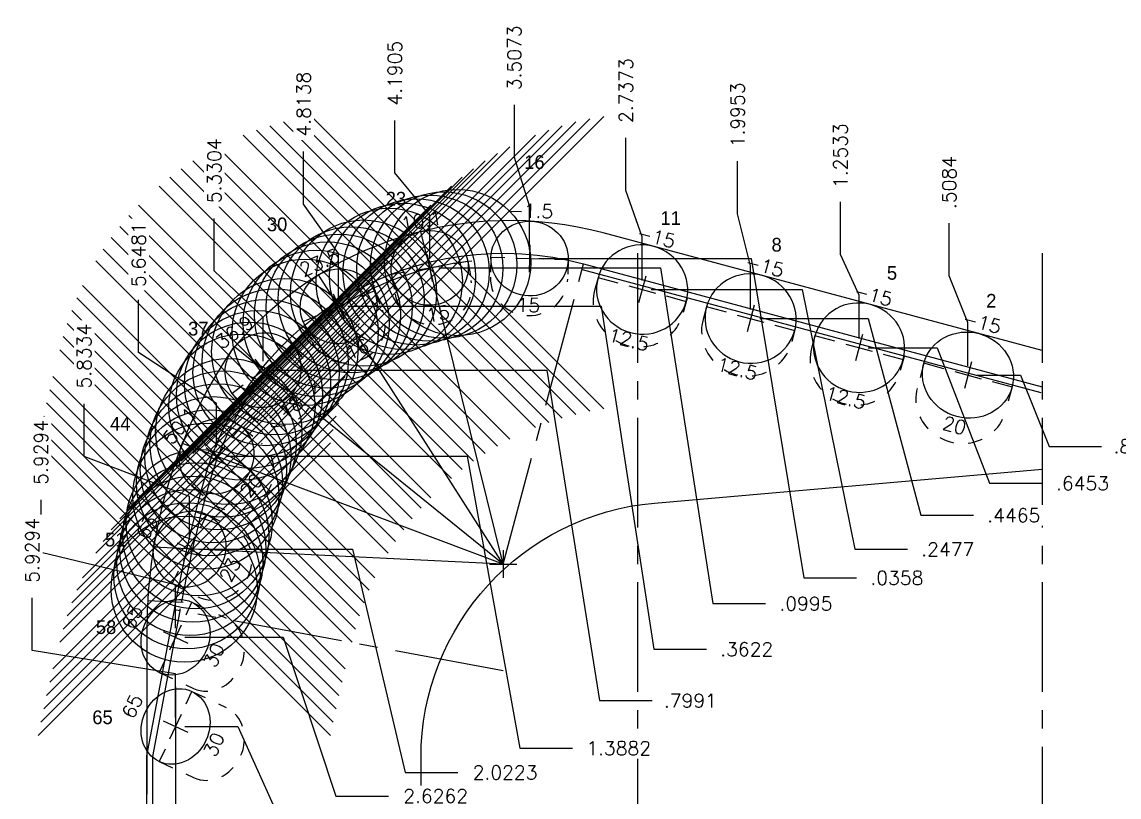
# Model space of a CAD drawing. Extents: x 34 to 150, y -20 to 22.
# Drawn here: x 125.66 to 133.16, y 15.87 to 21.17 of the extents above; entities that cross this region are included whole.
import ezdxf
from ezdxf.enums import TextEntityAlignment as Align

# ---------------------------------------------------------------- set-up
doc = ezdxf.new("R2010")
doc.units = 0
doc.header["$MEASUREMENT"] = 0
doc.header["$PDMODE"] = 35
doc.linetypes.add('CENTER2', pattern=[1.125, 0.75, -0.125, 0.125, -0.125])
doc.linetypes.add('HIDDEN2', pattern=[0.1875, 0.125, -0.0625])
doc.layers.get('0').update_dxf_attribs({"linetype": 'CONTINUOUS'})
doc.layers.get('Defpoints').update_dxf_attribs({"color": 10, "linetype": 'CONTINUOUS'})
for name, color, linetype in [('Blade5', 112, 'CONTINUOUS'), ('CDG-37977R1', 7, 'CONTINUOUS'), ('CLine', 5, 'CENTER2'), ('Dims', 4, 'CONTINUOUS'), ('TEXT', 3, 'CONTINUOUS')]:
    doc.layers.add(name, color=color, linetype=linetype)
doc.styles.add('RomanS', font='romans')
doc.dimstyles.get("Standard").update_dxf_attribs({"dimtxt": 0.094, "dimasz": 0.18, "dimexe": 0.0625, "dimexo": 0.0625, "dimgap": 0.09, "dimtad": 0, "dimtih": 1, "dimtoh": 1, "dimdec": 4, "dimzin": 4, "dimdsep": 46, "dimtxsty": 'RomanS', "dimcen": 0.09, "dimazin": 1, "dimtfac": 1, "dimtdec": 4, "dimtofl": 0, "dimtmove": 0, "dimatfit": 1, "dimfxl": 1, "dimtfill": 1, "dimtolj": 1, "dimtzin": 0, "dimarcsym": 0})

# ---------------------------------------------------------------- blocks, each defined once
blk = doc.blocks.new('CMark')
at = {"layer": 'CLine'}
for p, q in [((0, 0.094), (0, -0.094)), ((-0.094, 0), (0.094, 0))]:
    blk.add_line(p, q, dxfattribs=at)
blk = doc.blocks.new('1613@12.5')
for p, q in [((-0.1705, 0), (-0.3125, 0)), ((0.1707, 0), (0.3125, 0))]:
    blk.add_line(p, q)
at = {"color": 8, "linetype": 'HIDDEN2', "ltscale": 0.5}
blk.add_line((-0.3125, 0), (-0.3125, -0.0904), dxfattribs=at)
at = {"color": 8, "linetype": 'HIDDEN2', "ltscale": 0.5, "flags": 128}
blk.add_lwpolyline([(0.3125, 0.0221), (0.3125, -0.0904)], dxfattribs=at)
blk.add_ellipse((0, 0), major_axis=(-0.3125, 0), ratio=0.97632, start_param=3.141593, end_param=9.424778)
at = {"color": 8, "linetype": 'HIDDEN2', "ltscale": 0.5}
blk.add_ellipse((0, -0.0904), major_axis=(-0.3125, 0), ratio=0.97632, start_param=0, end_param=3.141593, dxfattribs=at)
blk.add_blockref('CMark', (0, 0))
at = {"style": 'RomanS'}
blk.add_text('12.5', height=0.094, dxfattribs=at).set_placement((0, -0.355), align=Align.MIDDLE_CENTER)
blk.add_attdef('ANG', text='', height=0.094, dxfattribs=at).set_placement((0, 0.2975), align=Align.BOTTOM_CENTER)
blk = doc.blocks.new('1313@15')
for p, q in [((-0.1705, 0), (-0.2645, 0)), ((0.1707, 0), (0.2645, 0))]:
    blk.add_line(p, q)
at = {"color": 8, "linetype": 'HIDDEN2', "ltscale": 0.5}
blk.add_line((-0.2645, 0), (-0.2645, -0.1346), dxfattribs=at)
at = {"color": 8, "linetype": 'HIDDEN2', "ltscale": 0.5, "flags": 128}
blk.add_lwpolyline([(0.2645, 0), (0.2645, -0.1346)], dxfattribs=at)
blk.add_ellipse((0, 0), major_axis=(0.2645, 0), ratio=0.965926)
at = {"color": 8, "linetype": 'HIDDEN2', "ltscale": 0.5}
blk.add_ellipse((0, -0.1346), major_axis=(0.2645, 0), ratio=0.965926, start_param=3.141593, end_param=6.283185, dxfattribs=at)
blk.add_blockref('CMark', (0, 0))
at = {"style": 'RomanS'}
blk.add_text('15', height=0.094, dxfattribs=at).set_placement((0, -0.318), align=Align.MIDDLE_CENTER)
blk.add_attdef('ANG', text='', height=0.094, dxfattribs=at).set_placement((0, 0.2511), align=Align.BOTTOM_CENTER)
blk = doc.blocks.new('1313@16')
for p, q in [((-0.1705, 0), (-0.2645, 0)), ((0.1707, 0), (0.2645, 0))]:
    blk.add_line(p, q)
at = {"color": 8, "linetype": 'HIDDEN2', "ltscale": 0.5}
blk.add_line((-0.2645, 0), (-0.2645, -0.1433), dxfattribs=at)
at = {"color": 8, "linetype": 'HIDDEN2', "ltscale": 0.5, "flags": 128}
blk.add_lwpolyline([(0.2645, 0), (0.2645, -0.1433)], dxfattribs=at)
blk.add_ellipse((0, 0), major_axis=(0.2645, 0), ratio=0.961262)
at = {"color": 8, "linetype": 'HIDDEN2', "ltscale": 0.5}
blk.add_ellipse((0, -0.1433), major_axis=(0.2645, 0), ratio=0.961262, start_param=3.141593, end_param=6.283185, dxfattribs=at)
blk.add_blockref('CMark', (0, 0))
at = {"style": 'RomanS'}
blk.add_text('16', height=0.094, dxfattribs=at).set_placement((0, -0.318), align=Align.MIDDLE_CENTER)
blk.add_attdef('ANG', text='', height=0.094, dxfattribs=at).set_placement((0, 0.2511), align=Align.BOTTOM_CENTER)
blk = doc.blocks.new('1313@18')
for p, q in [((-0.1705, 0), (-0.2645, 0)), ((0.1707, 0), (0.2645, 0))]:
    blk.add_line(p, q)
at = {"color": 8, "linetype": 'HIDDEN2', "ltscale": 0.5}
blk.add_line((-0.2645, 0), (-0.2645, -0.1607), dxfattribs=at)
at = {"color": 8, "linetype": 'HIDDEN2', "ltscale": 0.5, "flags": 128}
blk.add_lwpolyline([(0.2645, 0), (0.2645, -0.1607)], dxfattribs=at)
blk.add_ellipse((0, 0), major_axis=(0.2645, 0), ratio=0.951057)
at = {"color": 8, "linetype": 'HIDDEN2', "ltscale": 0.5}
blk.add_ellipse((0, -0.1607), major_axis=(0.2645, 0), ratio=0.951057, start_param=3.141593, end_param=6.283185, dxfattribs=at)
blk.add_blockref('CMark', (0, 0))
at = {"style": 'RomanS'}
blk.add_text('18', height=0.094, dxfattribs=at).set_placement((0, -0.318), align=Align.MIDDLE_CENTER)
blk.add_attdef('ANG', text='', height=0.094, dxfattribs=at).set_placement((0, 0.2511), align=Align.BOTTOM_CENTER)
blk = doc.blocks.new('1313@20')
for p, q in [((-0.1705, 0), (-0.2645, 0)), ((0.1707, 0), (0.2645, 0))]:
    blk.add_line(p, q)
at = {"color": 8, "linetype": 'HIDDEN2', "ltscale": 0.5}
blk.add_line((-0.2645, 0), (-0.2645, -0.1779), dxfattribs=at)
at = {"color": 8, "linetype": 'HIDDEN2', "ltscale": 0.5, "flags": 128}
blk.add_lwpolyline([(0.2645, 0), (0.2645, -0.1779)], dxfattribs=at)
blk.add_ellipse((0, 0), major_axis=(0.2645, 0), ratio=0.939693)
at = {"color": 8, "linetype": 'HIDDEN2', "ltscale": 0.5}
blk.add_ellipse((0, -0.1779), major_axis=(0.2645, 0), ratio=0.939693, start_param=3.141593, end_param=6.283185, dxfattribs=at)
blk.add_blockref('CMark', (0, 0))
at = {"style": 'RomanS'}
blk.add_text('20', height=0.094, dxfattribs=at).set_placement((0, -0.311), align=Align.MIDDLE_CENTER)
blk.add_attdef('ANG', text='', height=0.094, dxfattribs=at).set_placement((0, 0.2511), align=Align.BOTTOM_CENTER)
blk = doc.blocks.new('1313@23')
for p, q in [((-0.1705, 0), (-0.2645, 0)), ((0.1707, 0), (0.2645, 0))]:
    blk.add_line(p, q)
at = {"color": 8, "linetype": 'HIDDEN2', "ltscale": 0.5}
blk.add_line((-0.2645, 0), (-0.2645, -0.199), dxfattribs=at)
at = {"color": 8, "linetype": 'HIDDEN2', "ltscale": 0.5, "flags": 128}
blk.add_lwpolyline([(0.2645, 0), (0.2645, -0.199)], dxfattribs=at)
blk.add_ellipse((0, 0), major_axis=(0.2645, 0), ratio=0.920505)
at = {"color": 8, "linetype": 'HIDDEN2', "ltscale": 0.5}
blk.add_ellipse((0, -0.199), major_axis=(0.2645, 0), ratio=0.92388, start_param=3.141593, end_param=6.283185, dxfattribs=at)
blk.add_blockref('CMark', (0, 0))
at = {"style": 'RomanS'}
blk.add_text('23', height=0.094, dxfattribs=at).set_placement((0, -0.311), align=Align.MIDDLE_CENTER)
blk.add_attdef('ANG', text='', height=0.094, dxfattribs=at).set_placement((0, 0.2511), align=Align.BOTTOM_CENTER)
blk = doc.blocks.new('*D258')
at = {"layer": 'Defpoints', "color": 0, "transparency": 16777216}
for p in [(131.999, 19.7976), (132.6356, 19.5917), (132.1272, 18.7586)]:
    blk.add_point(p, dxfattribs=at)
at = {"layer": 'Dims', "color": 0, "lineweight": -2, "transparency": 16777216}
for p, q in [((131.999, 19.4376), (131.999, 19.7976)), ((132.1272, 19.1186), (131.999, 19.4376)), ((132.1272, 18.8211), (132.1272, 19.1186))]:
    blk.add_line(p, q, dxfattribs=at)
at = {"layer": 'Dims', "color": 0, "transparency": 16777216, "insert": (131.999, 20.0756), "char_height": 0.094, "attachment_point": 5, "rotation": 90, "style": 'RomanS', "bg_fill": 3, "box_fill_scale": 1.25, "bg_fill_color": 256, "bg_fill_true_color": 13158600, "bg_fill_transparency": 0}
blk.add_mtext('\\A1;.5084', dxfattribs=at)
blk = doc.blocks.new('*D259')
at = {"layer": 'Defpoints', "color": 0, "transparency": 16777216}
for p in [(131.2551, 19.9436), (132.6356, 19.5917), (131.3822, 18.9464)]:
    blk.add_point(p, dxfattribs=at)
at = {"layer": 'Dims', "color": 0, "lineweight": -2, "transparency": 16777216}
for p, q in [((131.2551, 19.5836), (131.2551, 19.9436)), ((131.3822, 19.3064), (131.2551, 19.5836)), ((131.3822, 19.0089), (131.3822, 19.3064))]:
    blk.add_line(p, q, dxfattribs=at)
at = {"layer": 'Dims', "color": 0, "transparency": 16777216, "insert": (131.2551, 20.2597), "char_height": 0.094, "attachment_point": 5, "rotation": 90, "style": 'RomanS', "bg_fill": 3, "box_fill_scale": 1.25, "bg_fill_color": 256, "bg_fill_true_color": 13158600, "bg_fill_transparency": 0}
blk.add_mtext('\\A1;1.2533', dxfattribs=at)
blk = doc.blocks.new('*D260')
at = {"layer": 'Defpoints', "color": 0, "transparency": 16777216}
for p in [(130.5511, 20.2224), (132.6356, 19.5917), (130.6403, 19.1452)]:
    blk.add_point(p, dxfattribs=at)
at = {"layer": 'Dims', "color": 0, "lineweight": -2, "transparency": 16777216}
for p, q in [((130.5511, 19.8624), (130.5511, 20.2224)), ((130.6403, 19.5052), (130.5511, 19.8624)), ((130.6403, 19.2077), (130.6403, 19.5052))]:
    blk.add_line(p, q, dxfattribs=at)
at = {"layer": 'Dims', "color": 0, "transparency": 16777216, "insert": (130.5511, 20.5384), "char_height": 0.094, "attachment_point": 5, "rotation": 90, "style": 'RomanS', "bg_fill": 3, "box_fill_scale": 1.25, "bg_fill_color": 256, "bg_fill_true_color": 13158600, "bg_fill_transparency": 0}
blk.add_mtext('\\A1;1.9953', dxfattribs=at)
blk = doc.blocks.new('*D261')
at = {"layer": 'Defpoints', "color": 0, "transparency": 16777216}
for p in [(129.7873, 20.3817), (132.6356, 19.5917), (129.8983, 19.344)]:
    blk.add_point(p, dxfattribs=at)
at = {"layer": 'Dims', "color": 0, "lineweight": -2, "transparency": 16777216}
for p, q in [((129.7873, 20.0217), (129.7873, 20.3817)), ((129.8983, 19.704), (129.7873, 20.0217)), ((129.8983, 19.4065), (129.8983, 19.704))]:
    blk.add_line(p, q, dxfattribs=at)
at = {"layer": 'Dims', "color": 0, "transparency": 16777216, "insert": (129.7873, 20.7045), "char_height": 0.094, "attachment_point": 5, "rotation": 90, "style": 'RomanS', "bg_fill": 3, "box_fill_scale": 1.25, "bg_fill_color": 256, "bg_fill_true_color": 13158600, "bg_fill_transparency": 0}
blk.add_mtext('\\A1;2.7373', dxfattribs=at)
blk = doc.blocks.new('*D262')
at = {"layer": 'Defpoints', "color": 0, "transparency": 16777216}
for p in [(128.2066, 20.5012), (132.6356, 19.5917), (128.445, 19.4921)]:
    blk.add_point(p, dxfattribs=at)
at = {"layer": 'Dims', "color": 0, "lineweight": -2, "transparency": 16777216}
for p, q in [((128.2066, 20.1412), (128.2066, 20.5012)), ((128.445, 19.8521), (128.2066, 20.1412)), ((128.445, 19.5546), (128.445, 19.8521))]:
    blk.add_line(p, q, dxfattribs=at)
at = {"layer": 'Dims', "color": 0, "transparency": 16777216, "insert": (128.2066, 20.8239), "char_height": 0.094, "attachment_point": 5, "rotation": 90, "style": 'RomanS', "bg_fill": 3, "box_fill_scale": 1.25, "bg_fill_color": 256, "bg_fill_true_color": 13158600, "bg_fill_transparency": 0}
blk.add_mtext('\\A1;4.1905', dxfattribs=at)
blk = doc.blocks.new('*D263')
at = {"layer": 'Defpoints', "color": 0, "transparency": 16777216}
for p in [(127.5823, 20.2888), (132.6356, 19.5917), (127.8217, 19.2295)]:
    blk.add_point(p, dxfattribs=at)
at = {"layer": 'Dims', "color": 0, "lineweight": -2, "transparency": 16777216}
for p, q in [((127.5823, 19.9288), (127.5823, 20.2888)), ((127.8217, 19.5895), (127.5823, 19.9288)), ((127.8217, 19.292), (127.8217, 19.5895))]:
    blk.add_line(p, q, dxfattribs=at)
at = {"layer": 'Dims', "color": 0, "transparency": 16777216, "insert": (127.5823, 20.6115), "char_height": 0.094, "attachment_point": 5, "rotation": 90, "style": 'RomanS', "bg_fill": 3, "box_fill_scale": 1.25, "bg_fill_color": 256, "bg_fill_true_color": 13158600, "bg_fill_transparency": 0}
blk.add_mtext('\\A1;4.8138', dxfattribs=at)
blk = doc.blocks.new('*D264')
at = {"layer": 'Defpoints', "color": 0, "transparency": 16777216}
for p in [(126.9713, 19.8308), (132.6356, 19.5917), (127.3052, 18.7925)]:
    blk.add_point(p, dxfattribs=at)
at = {"layer": 'Dims', "color": 0, "lineweight": -2, "transparency": 16777216}
for p, q in [((126.9713, 19.4708), (126.9713, 19.8308)), ((127.3052, 19.1525), (126.9713, 19.4708)), ((127.3052, 18.855), (127.3052, 19.1525))]:
    blk.add_line(p, q, dxfattribs=at)
at = {"layer": 'Dims', "color": 0, "transparency": 16777216, "insert": (126.9713, 20.1558), "char_height": 0.094, "attachment_point": 5, "rotation": 90, "style": 'RomanS', "bg_fill": 3, "box_fill_scale": 1.25, "bg_fill_color": 256, "bg_fill_true_color": 13158600, "bg_fill_transparency": 0}
blk.add_mtext('\\A1;5.3304', dxfattribs=at)
blk = doc.blocks.new('*D265')
at = {"layer": 'Defpoints', "color": 0, "transparency": 16777216}
for p in [(132.6356, 19.5917), (126.4533, 19.2732), (126.9875, 18.2034)]:
    blk.add_point(p, dxfattribs=at)
at = {"layer": 'Dims', "color": 0, "lineweight": -2, "transparency": 16777216}
for p, q in [((126.4533, 18.9132), (126.4533, 19.2732)), ((126.9875, 18.5634), (126.4533, 18.9132)), ((126.9875, 18.2659), (126.9875, 18.5634))]:
    blk.add_line(p, q, dxfattribs=at)
at = {"layer": 'Dims', "color": 0, "transparency": 16777216, "insert": (126.4533, 19.5826), "char_height": 0.094, "attachment_point": 5, "rotation": 90, "style": 'RomanS', "bg_fill": 3, "box_fill_scale": 1.25, "bg_fill_color": 256, "bg_fill_true_color": 13158600, "bg_fill_transparency": 0}
blk.add_mtext('\\A1;5.6481', dxfattribs=at)
blk = doc.blocks.new('*D266')
at = {"layer": 'Defpoints', "color": 0, "transparency": 16777216}
for p in [(132.6356, 19.5917), (126.0813, 18.563), (126.8022, 17.5693)]:
    blk.add_point(p, dxfattribs=at)
at = {"layer": 'Dims', "color": 0, "lineweight": -2, "transparency": 16777216}
for p, q in [((126.0813, 18.203), (126.0813, 18.563)), ((126.8022, 17.9293), (126.0813, 18.203)), ((126.8022, 17.6318), (126.8022, 17.9293))]:
    blk.add_line(p, q, dxfattribs=at)
at = {"layer": 'Dims', "color": 0, "transparency": 16777216, "insert": (126.0813, 18.888), "char_height": 0.094, "attachment_point": 5, "rotation": 90, "style": 'RomanS', "bg_fill": 3, "box_fill_scale": 1.25, "bg_fill_color": 256, "bg_fill_true_color": 13158600, "bg_fill_transparency": 0}
blk.add_mtext('\\A1;5.8334', dxfattribs=at)
blk = doc.blocks.new('*D267')
at = {"layer": 'Defpoints', "color": 0, "transparency": 16777216}
for p in [(132.6356, 19.5917), (132.1272, 18.7586), (133.0417, 18.2709)]:
    blk.add_point(p, dxfattribs=at)
at = {"layer": 'Dims', "color": 0, "lineweight": -2, "transparency": 16777216}
for p, q in [((132.1897, 18.7586), (132.4872, 18.7586)), ((132.4872, 18.7586), (132.6817, 18.2709)), ((132.6817, 18.2709), (133.0417, 18.2709))]:
    blk.add_line(p, q, dxfattribs=at)
at = {"layer": 'Dims', "color": 0, "transparency": 16777216, "insert": (133.3041, 18.2709), "char_height": 0.094, "attachment_point": 5, "style": 'RomanS', "bg_fill": 3, "box_fill_scale": 1.25, "bg_fill_color": 256, "bg_fill_true_color": 13158600, "bg_fill_transparency": 0}
blk.add_mtext('\\A1;.8331', dxfattribs=at)
blk = doc.blocks.new('*D268')
at = {"layer": 'Defpoints', "color": 0, "transparency": 16777216}
for p in [(132.6356, 19.5917), (131.3822, 18.9464), (132.6356, 18.0187)]:
    blk.add_point(p, dxfattribs=at)
at = {"layer": 'Dims', "color": 0, "lineweight": -2, "transparency": 16777216}
for p, q in [((131.4447, 18.9464), (131.9156, 18.9464)), ((131.9156, 18.9464), (132.2756, 18.0187)), ((132.2756, 18.0187), (132.6356, 18.0187))]:
    blk.add_line(p, q, dxfattribs=at)
at = {"layer": 'Dims', "color": 0, "transparency": 16777216, "insert": (132.9113, 18.0187), "char_height": 0.094, "attachment_point": 5, "style": 'RomanS', "bg_fill": 3, "box_fill_scale": 1.25, "bg_fill_color": 256, "bg_fill_true_color": 13158600, "bg_fill_transparency": 0}
blk.add_mtext('\\A1;.6453', dxfattribs=at)
blk = doc.blocks.new('*D269')
at = {"layer": 'Defpoints', "color": 0, "transparency": 16777216}
for p in [(132.6356, 19.5917), (130.6403, 19.1452), (132.165, 17.7997)]:
    blk.add_point(p, dxfattribs=at)
at = {"layer": 'Dims', "color": 0, "lineweight": -2, "transparency": 16777216}
for p, q in [((130.7028, 19.1452), (131.445, 19.1452)), ((131.445, 19.1452), (131.805, 17.7997)), ((131.805, 17.7997), (132.165, 17.7997))]:
    blk.add_line(p, q, dxfattribs=at)
at = {"layer": 'Dims', "color": 0, "transparency": 16777216, "insert": (132.4408, 17.7997), "char_height": 0.094, "attachment_point": 5, "style": 'RomanS', "bg_fill": 3, "box_fill_scale": 1.25, "bg_fill_color": 256, "bg_fill_true_color": 13158600, "bg_fill_transparency": 0}
blk.add_mtext('\\A1;.4465', dxfattribs=at)
blk = doc.blocks.new('*D270')
at = {"layer": 'Defpoints', "color": 0, "transparency": 16777216}
for p in [(132.6356, 19.5917), (129.8983, 19.344), (131.7134, 17.5674)]:
    blk.add_point(p, dxfattribs=at)
at = {"layer": 'Dims', "color": 0, "lineweight": -2, "transparency": 16777216}
for p, q in [((129.9608, 19.344), (130.9934, 19.344)), ((130.9934, 19.344), (131.3534, 17.5674)), ((131.3534, 17.5674), (131.7134, 17.5674))]:
    blk.add_line(p, q, dxfattribs=at)
at = {"layer": 'Dims', "color": 0, "transparency": 16777216, "insert": (131.9892, 17.5674), "char_height": 0.094, "attachment_point": 5, "style": 'RomanS', "bg_fill": 3, "box_fill_scale": 1.25, "bg_fill_color": 256, "bg_fill_true_color": 13158600, "bg_fill_transparency": 0}
blk.add_mtext('\\A1;.2477', dxfattribs=at)
blk = doc.blocks.new('*D271')
at = {"layer": 'Defpoints', "color": 0, "transparency": 16777216}
for p in [(132.6356, 19.5917), (128.445, 19.4921), (130.743, 17.1959)]:
    blk.add_point(p, dxfattribs=at)
at = {"layer": 'Dims', "color": 0, "lineweight": -2, "transparency": 16777216}
for p, q in [((128.5075, 19.4921), (130.023, 19.4921)), ((130.023, 19.4921), (130.383, 17.1959)), ((130.383, 17.1959), (130.743, 17.1959))]:
    blk.add_line(p, q, dxfattribs=at)
at = {"layer": 'Dims', "color": 0, "transparency": 16777216, "insert": (131.0188, 17.1959), "char_height": 0.094, "attachment_point": 5, "style": 'RomanS', "bg_fill": 3, "box_fill_scale": 1.25, "bg_fill_color": 256, "bg_fill_true_color": 13158600, "bg_fill_transparency": 0}
blk.add_mtext('\\A1;.0995', dxfattribs=at)
blk = doc.blocks.new('*D272')
at = {"layer": 'Defpoints', "color": 0, "transparency": 16777216}
for p in [(132.6356, 19.5917), (127.8217, 19.2295), (130.3379, 16.8839)]:
    blk.add_point(p, dxfattribs=at)
at = {"layer": 'Dims', "color": 0, "lineweight": -2, "transparency": 16777216}
for p, q in [((127.8842, 19.2295), (129.6179, 19.2295)), ((129.6179, 19.2295), (129.9779, 16.8839)), ((129.9779, 16.8839), (130.3379, 16.8839))]:
    blk.add_line(p, q, dxfattribs=at)
at = {"layer": 'Dims', "color": 0, "transparency": 16777216, "insert": (130.6137, 16.8839), "char_height": 0.094, "attachment_point": 5, "style": 'RomanS', "bg_fill": 3, "box_fill_scale": 1.25, "bg_fill_color": 256, "bg_fill_true_color": 13158600, "bg_fill_transparency": 0}
blk.add_mtext('\\A1;.3622', dxfattribs=at)
blk = doc.blocks.new('*D273')
at = {"layer": 'Defpoints', "color": 0, "transparency": 16777216}
for p in [(132.6356, 19.5917), (127.3052, 18.7925), (129.966, 16.5321)]:
    blk.add_point(p, dxfattribs=at)
at = {"layer": 'Dims', "color": 0, "lineweight": -2, "transparency": 16777216}
for p, q in [((127.3677, 18.7925), (129.246, 18.7925)), ((129.246, 18.7925), (129.606, 16.5321)), ((129.606, 16.5321), (129.966, 16.5321))]:
    blk.add_line(p, q, dxfattribs=at)
at = {"layer": 'Dims', "color": 0, "transparency": 16777216, "insert": (130.2283, 16.5321), "char_height": 0.094, "attachment_point": 5, "style": 'RomanS', "bg_fill": 3, "box_fill_scale": 1.25, "bg_fill_color": 256, "bg_fill_true_color": 13158600, "bg_fill_transparency": 0}
blk.add_mtext('\\A1;.7991', dxfattribs=at)
blk = doc.blocks.new('*D274')
at = {"layer": 'Defpoints', "color": 0, "transparency": 16777216}
for p in [(132.6356, 19.5917), (126.9875, 18.2034), (129.4214, 16.2069)]:
    blk.add_point(p, dxfattribs=at)
at = {"layer": 'Dims', "color": 0, "lineweight": -2, "transparency": 16777216}
for p, q in [((127.05, 18.2034), (128.7014, 18.2034)), ((128.7014, 18.2034), (129.0614, 16.2069)), ((129.0614, 16.2069), (129.4214, 16.2069))]:
    blk.add_line(p, q, dxfattribs=at)
at = {"layer": 'Dims', "color": 0, "transparency": 16777216, "insert": (129.7374, 16.2069), "char_height": 0.094, "attachment_point": 5, "style": 'RomanS', "bg_fill": 3, "box_fill_scale": 1.25, "bg_fill_color": 256, "bg_fill_true_color": 13158600, "bg_fill_transparency": 0}
blk.add_mtext('\\A1;1.3882', dxfattribs=at)
blk = doc.blocks.new('*D275')
at = {"layer": 'Defpoints', "color": 0, "transparency": 16777216}
for p in [(132.6356, 19.5917), (126.8022, 17.5693), (128.6377, 16.041)]:
    blk.add_point(p, dxfattribs=at)
at = {"layer": 'Dims', "color": 0, "lineweight": -2, "transparency": 16777216}
for p, q in [((126.8647, 17.5693), (127.9177, 17.5693)), ((127.9177, 17.5693), (128.2777, 16.041)), ((128.2777, 16.041), (128.6377, 16.041))]:
    blk.add_line(p, q, dxfattribs=at)
at = {"layer": 'Dims', "color": 0, "transparency": 16777216, "insert": (128.9604, 16.041), "char_height": 0.094, "attachment_point": 5, "style": 'RomanS', "bg_fill": 3, "box_fill_scale": 1.25, "bg_fill_color": 256, "bg_fill_true_color": 13158600, "bg_fill_transparency": 0}
blk.add_mtext('\\A1;2.0223', dxfattribs=at)
blk = doc.blocks.new('*D322')
at = {"layer": 'Defpoints', "color": 0, "transparency": 16777216}
for p in [(129.0242, 20.6063), (132.6356, 19.5917), (129.1283, 19.5558)]:
    blk.add_point(p, dxfattribs=at)
at = {"layer": 'Dims', "color": 0, "lineweight": -2, "transparency": 16777216}
for p, q in [((129.0242, 20.2463), (129.0242, 20.6063)), ((129.1283, 19.9158), (129.0242, 20.2463)), ((129.1283, 19.6183), (129.1283, 19.9158))]:
    blk.add_line(p, q, dxfattribs=at)
at = {"layer": 'Dims', "color": 0, "transparency": 16777216, "insert": (129.0242, 20.9291), "char_height": 0.094, "attachment_point": 5, "rotation": 90, "style": 'RomanS', "bg_fill": 3, "box_fill_scale": 1.25, "bg_fill_color": 256, "bg_fill_true_color": 13158600, "bg_fill_transparency": 0}
blk.add_mtext('\\A1;3.5073', dxfattribs=at)
blk = doc.blocks.new('*D323')
at = {"layer": 'Defpoints', "color": 0, "transparency": 16777216}
for p in [(132.6356, 19.5917), (129.1283, 19.5558), (131.3652, 17.3719)]:
    blk.add_point(p, dxfattribs=at)
at = {"layer": 'Dims', "color": 0, "lineweight": -2, "transparency": 16777216}
for p, q in [((129.1908, 19.5558), (130.6452, 19.5558)), ((130.6452, 19.5558), (131.0052, 17.3719)), ((131.0052, 17.3719), (131.3652, 17.3719))]:
    blk.add_line(p, q, dxfattribs=at)
at = {"layer": 'Dims', "color": 0, "transparency": 16777216, "insert": (131.6409, 17.3719), "char_height": 0.094, "attachment_point": 5, "style": 'RomanS', "bg_fill": 3, "box_fill_scale": 1.25, "bg_fill_color": 256, "bg_fill_true_color": 13158600, "bg_fill_transparency": 0}
blk.add_mtext('\\A1;.0358', dxfattribs=at)
blk = doc.blocks.new('1313@30')
for p, q in [((-0.1705, 0), (-0.2645, 0)), ((0.1707, 0), (0.2645, 0))]:
    blk.add_line(p, q)
at = {"color": 8, "linetype": 'HIDDEN2', "ltscale": 0.5}
blk.add_line((-0.2645, 0), (-0.2645, -0.26), dxfattribs=at)
at = {"color": 8, "linetype": 'HIDDEN2', "ltscale": 0.5, "flags": 128}
blk.add_lwpolyline([(0.2645, 0), (0.2645, -0.26)], dxfattribs=at)
blk.add_ellipse((0, 0), major_axis=(0.2645, 0), ratio=0.866025)
at = {"color": 8, "linetype": 'HIDDEN2', "ltscale": 0.5}
blk.add_ellipse((0, -0.26), major_axis=(0.2645, 0), ratio=0.866025, start_param=3.141593, end_param=6.283185, dxfattribs=at)
blk.add_blockref('CMark', (0, 0))
at = {"style": 'RomanS'}
blk.add_text('30', height=0.094, dxfattribs=at).set_placement((0, -0.2916), align=Align.MIDDLE_CENTER)
blk.add_attdef('ANG', text='', height=0.094, dxfattribs=at).set_placement((0, 0.2511), align=Align.BOTTOM_CENTER)
blk = doc.blocks.new('*D342')
at = {"color": 0, "lineweight": -2, "transparency": 16777216}
for p, q in [((125.7859, 17.5453), (125.7859, 17.9053)), ((126.7062, 17.3254), (125.7859, 17.5453)), ((126.7062, 17.0279), (126.7062, 17.3254))]:
    blk.add_line(p, q, dxfattribs=at)
at = {"layer": 'Defpoints', "color": 0, "transparency": 16777216}
for p in [(132.6356, 19.5917), (125.7859, 17.9053), (126.7062, 16.9654)]:
    blk.add_point(p, dxfattribs=at)
at = {"color": 0, "transparency": 16777216, "insert": (125.7859, 18.2303), "char_height": 0.094, "attachment_point": 5, "rotation": 90, "style": 'RomanS', "bg_fill": 3, "box_fill_scale": 1.25, "bg_fill_color": 256, "bg_fill_true_color": 13158600, "bg_fill_transparency": 0}
blk.add_mtext('\\A1;5.9294', dxfattribs=at)
blk = doc.blocks.new('*D343')
at = {"color": 0, "lineweight": -2, "transparency": 16777216}
for p, q in [((125.7259, 16.8752), (125.7259, 17.2352)), ((126.7062, 16.7154), (125.7259, 16.8752)), ((126.7062, 16.4179), (126.7062, 16.7154))]:
    blk.add_line(p, q, dxfattribs=at)
at = {"layer": 'Defpoints', "color": 0, "transparency": 16777216}
for p in [(132.6356, 19.5917), (125.7259, 17.2352), (126.7062, 16.3554)]:
    blk.add_point(p, dxfattribs=at)
at = {"color": 0, "transparency": 16777216, "insert": (125.7259, 17.5602), "char_height": 0.094, "attachment_point": 5, "rotation": 90, "style": 'RomanS', "bg_fill": 3, "box_fill_scale": 1.25, "bg_fill_color": 256, "bg_fill_true_color": 13158600, "bg_fill_transparency": 0}
blk.add_mtext('\\A1;5.9294', dxfattribs=at)
blk = doc.blocks.new('*D344')
at = {"color": 0, "lineweight": -2, "transparency": 16777216}
for p, q in [((126.7687, 16.9654), (127.4428, 16.9654)), ((127.4428, 16.9654), (127.8028, 15.8796)), ((127.8028, 15.8796), (128.1628, 15.8796))]:
    blk.add_line(p, q, dxfattribs=at)
at = {"layer": 'Defpoints', "color": 0, "transparency": 16777216}
for p in [(132.6356, 19.5917), (126.7062, 16.9654), (128.1628, 15.8796)]:
    blk.add_point(p, dxfattribs=at)
at = {"color": 0, "transparency": 16777216, "insert": (128.4856, 15.8796), "char_height": 0.094, "attachment_point": 5, "style": 'RomanS', "bg_fill": 3, "box_fill_scale": 1.25, "bg_fill_color": 256, "bg_fill_true_color": 13158600, "bg_fill_transparency": 0}
blk.add_mtext('\\A1;2.6262', dxfattribs=at)
blk = doc.blocks.new('*D345')
at = {"color": 0, "lineweight": -2, "transparency": 16777216}
for p, q in [((126.7687, 16.3554), (127.1321, 16.3554)), ((127.1321, 16.3554), (127.4921, 15.5576)), ((127.4921, 15.5576), (127.8521, 15.5576))]:
    blk.add_line(p, q, dxfattribs=at)
at = {"layer": 'Defpoints', "color": 0, "transparency": 16777216}
for p in [(132.6356, 19.5917), (126.7062, 16.3554), (127.8521, 15.5576)]:
    blk.add_point(p, dxfattribs=at)
at = {"color": 0, "transparency": 16777216, "insert": (128.1749, 15.5576), "char_height": 0.094, "attachment_point": 5, "style": 'RomanS', "bg_fill": 3, "box_fill_scale": 1.25, "bg_fill_color": 256, "bg_fill_true_color": 13158600, "bg_fill_transparency": 0}
blk.add_mtext('\\A1;3.2362', dxfattribs=at)
blk = doc.blocks.new('1613@20')
for p, q in [((-0.1705, 0), (-0.3125, 0)), ((0.1707, 0), (0.3125, 0))]:
    blk.add_line(p, q)
at = {"color": 8, "linetype": 'HIDDEN2', "ltscale": 0.5}
blk.add_line((-0.3125, 0), (-0.3125, -0.1779), dxfattribs=at)
at = {"color": 8, "linetype": 'HIDDEN2', "ltscale": 0.5, "flags": 128}
blk.add_lwpolyline([(0.3125, 0), (0.3125, -0.1779)], dxfattribs=at)
blk.add_ellipse((0, 0), major_axis=(-0.3125, 0), ratio=0.939693, start_param=-3.141592653589793, end_param=3.141592653589793)
at = {"color": 8, "linetype": 'HIDDEN2', "ltscale": 0.5}
blk.add_ellipse((0, -0.1779), major_axis=(-0.3125, 0), ratio=0.939693, start_param=0, end_param=3.141593, dxfattribs=at)
blk.add_blockref('CMark', (0, 0))
at = {"style": 'RomanS'}
blk.add_text('20', height=0.094, dxfattribs=at).set_placement((0, -0.3562), align=Align.MIDDLE_CENTER)
blk.add_attdef('ANG', text='', height=0.094, dxfattribs=at).set_placement((0, 0.2975), align=Align.BOTTOM_CENTER)

msp = doc.modelspace()

# ---------------------------------------------------------------- linework, layer by layer
at = {"linetype": 'ByBlock', "flags": 128}
msp.add_lwpolyline([(128.38556, 11.27628), (128.38556, 16.14065, -0.3888787), (129.98304, 17.88399), (132.63556, 18.11605)], format="xyb", dxfattribs=at)
at = {"layer": 'Blade5'}
for q in [(128.38342, 19.74011), (127.68469, 19.44392), (127.10884, 18.95098), (126.75331, 18.29144), (126.55579, 17.58112)]:
    msp.add_line((128.94806, 17.46665), q, dxfattribs=at)
at = {"layer": 'CDG-37977R1', "color": 7, "linetype": 'Continuous', "flags": 128}
for points in [[(132.63556, 10.21665), (129.06857, 10.21665), (128.63556, 10.46665), (128.63556, 10.65415), (128.75141, 10.77, 0.1989124), (128.76056, 10.7921), (128.76056, 10.89114, 0.199913), (128.75132, 10.91332), (126.51056, 13.1369), (126.51056, 16.15415), (126.69806, 17.15415, -0.0211291), (126.89882, 18.029, -0.4124498), (129.49805, 19.51925), (132.63556, 18.67855)], [(128.079, 19.3619, -0.0817779), (128.73253, 19.54049)], [(127.52167, 18.98739, -0.0810407), (128.079, 19.3619)], [(127.11284, 18.4562, -0.0808973), (127.52167, 18.98739)], [(126.89016, 17.84023, -0.0043538), (126.93739, 18.01842, -0.0567328), (127.11284, 18.4562)], [(126.74798, 17.20313, -0.0154211), (126.89016, 17.84023)], [(132.63556, 10.25665), (129.07929, 10.25665), (128.67556, 10.48975), (128.67556, 10.63759), (128.77969, 10.74172, 0.1989124), (128.80056, 10.7921), (128.80056, 10.89114, 0.199913), (128.7795, 10.94172), (126.55056, 13.15356), (126.55056, 16.15044), (126.73738, 17.14682, -0.0003959), (126.74045, 17.1633, -0.0003959)]]:
    msp.add_lwpolyline(points, format="xyb", dxfattribs=at)
msp.add_lwpolyline([(129.4877, 19.48061), (132.62521, 18.63992)], dxfattribs=at)
at = {"layer": 'CLine'}
for p, q in [((129.86666, 19.59165), (129.86666, 9.96665)), ((132.63556, 19.59165), (132.63556, 9.96665))]:
    msp.add_line(p, q, dxfattribs=at)
at = {"layer": 'CLine', "color": 1}
for p, q in [((128.94806, 17.46665), (129.49805, 19.51925)), ((128.94806, 16.737), (126.69806, 17.15415))]:
    msp.add_line(p, q, dxfattribs=at)
at = {"layer": 'CLine', "color": 1, "linetype": 'ByBlock', "flags": 128}
msp.add_lwpolyline([(132.63556, 18.92639), (129.63243, 19.73107, 0.2921805), (127.08662, 18.92474, 0.1484544), (126.51056, 17.0273), (126.51056, 15.89235)], format="xyb", dxfattribs=at)
at = {"layer": 'TEXT'}
for p, q in [((126.75875, 17.20254), (126.51578, 17.21599)), ((126.70616, 16.62569), (126.70616, 15.0807))]:
    msp.add_line(p, q, dxfattribs=at)
for p in [(128.54036, 19.51141), (128.6361, 19.52819), (128.25925, 19.43459), (128.35173, 19.46456), (128.4455, 19.49018), (128.16828, 19.40035), (127.9078, 19.27361), (127.99238, 19.31973), (127.82545, 19.22363), (127.74549, 19.1699), (127.59344, 19.05165), (127.6681, 19.11253), (127.45306, 18.92), (127.38764, 18.84952), (127.32554, 18.7761), (127.26688, 18.69989), (127.21181, 18.62106), (127.16042, 18.53977), (127.07017, 18.37262), (127.03131, 18.2872), (126.99633, 18.20011), (126.9653, 18.11154), (126.93829, 18.02167), (126.91382, 17.93106), (126.86745, 17.74977), (126.84553, 17.65912), (126.82441, 17.56827), (126.8041, 17.47724), (126.78459, 17.38604), (126.76588, 17.29467)]:
    msp.add_point(p, dxfattribs=at)

# ---------------------------------------------------------------- block references
at = {"color": 200, "linetype": 'ByBlock'}
msp.add_blockref('CMark', (128.94806, 17.46665), dxfattribs=at)
at = {"layer": 'Blade5'}
for name, p, rotation, values in [('1313@15', (128.44501, 19.49212), 10.1, {'ANG': '10.1'}), ('1613@12.5', (129.89831, 19.34397), 345, {'ANG': '-15'}), ('1313@16', (127.82172, 19.22947), 23.5, {'ANG': '23.5'}), ('1613@12.5', (130.64027, 19.14516), 345, {'ANG': '-15'}), ('1613@12.5', (131.38223, 18.94635), 345, {'ANG': '-15'}), ('1313@18', (127.30516, 18.79254), 36.9, {'ANG': '36.9'}), ('1313@20', (126.98747, 18.20344), 50.1, {'ANG': '50.1'}), ('1313@23', (126.80219, 17.56933), 63, {'ANG': '63'})]:
    msp.add_blockref(name, p, dxfattribs=dict(at, rotation=rotation)).add_auto_attribs(values)

# ---------------------------------------------------------------- next in the draw order: dimensions: what is measured, and where the dimension line sits
at = {"layer": 'Dims'}
dim = msp.add_ordinate_dim(feature_location=(132.12716, 18.7586), offset=(-0.12816, 1.03898), dtype=1, origin=(132.63556, 19.59165), dimstyle='Standard', dxfattribs=at)
dim.commit()
dim.dimension.update_dxf_attribs({"geometry": '*D258', "text_midpoint": (131.999, 20.07558)})

# ---------------------------------------------------------------- next in the draw order: dimensions: what is measured, and where the dimension line sits
dim = msp.add_ordinate_dim(feature_location=(131.38223, 18.94635), offset=(-0.12709, 0.99726), dtype=1, origin=(132.63556, 19.59165), dimstyle='Standard', dxfattribs=at)
dim.commit()
dim.dimension.update_dxf_attribs({"geometry": '*D259', "text_midpoint": (131.25514, 20.25966)})

# ---------------------------------------------------------------- next in the draw order: dimensions: what is measured, and where the dimension line sits
dim = msp.add_ordinate_dim(feature_location=(130.64027, 19.14516), offset=(-0.08914, 1.07722), dtype=1, origin=(132.63556, 19.59165), dimstyle='Standard', dxfattribs=at)
dim.commit()
dim.dimension.update_dxf_attribs({"geometry": '*D260', "text_midpoint": (130.55113, 20.53844)})

# ---------------------------------------------------------------- next in the draw order: dimensions: what is measured, and where the dimension line sits
dim = msp.add_ordinate_dim(feature_location=(129.898308, 19.343971), offset=(-0.110963, 1.037718), dtype=1, origin=(132.63556, 19.591655), dimstyle='Standard', dxfattribs=at)
dim.commit()
dim.dimension.update_dxf_attribs({"geometry": '*D261', "text_midpoint": (129.787345, 20.704451)})

# ---------------------------------------------------------------- next in the draw order: dimensions: what is measured, and where the dimension line sits
dim = msp.add_ordinate_dim(feature_location=(128.445013, 19.492121), offset=(-0.238367, 1.009044), dtype=1, origin=(132.63556, 19.591655), dimstyle='Standard', dxfattribs=at)
dim.commit()
dim.dimension.update_dxf_attribs({"geometry": '*D262', "text_midpoint": (128.206646, 20.823927)})

# ---------------------------------------------------------------- next in the draw order: dimensions: what is measured, and where the dimension line sits
dim = msp.add_ordinate_dim(feature_location=(127.82172, 19.22947), offset=(-0.23938, 1.0593), dtype=1, origin=(132.63556, 19.59165), dimstyle='Standard', dxfattribs=at)
dim.commit()
dim.dimension.update_dxf_attribs({"geometry": '*D263', "text_midpoint": (127.58234, 20.61153)})

# ---------------------------------------------------------------- next in the draw order: dimensions: what is measured, and where the dimension line sits
dim = msp.add_ordinate_dim(feature_location=(127.30516, 18.79254), offset=(-0.33385, 1.03823), dtype=1, origin=(132.63556, 19.59165), dimstyle='Standard', dxfattribs=at)
dim.commit()
dim.dimension.update_dxf_attribs({"geometry": '*D264', "text_midpoint": (126.97131, 20.15577)})

# ---------------------------------------------------------------- next in the draw order: texts
at = {"layer": 'Blade5'}
msp.add_text('23', height=0.09375, dxfattribs=at).set_placement((128.14404, 19.91847))

# ---------------------------------------------------------------- next in the draw order: dimensions: what is measured, and where the dimension line sits
at = {"layer": 'Dims'}
dim = msp.add_ordinate_dim(feature_location=(126.98747, 18.20344), offset=(-0.53421, 1.06978), dtype=1, origin=(132.63556, 19.59165), dimstyle='Standard', dxfattribs=at)
dim.commit()
dim.dimension.update_dxf_attribs({"geometry": '*D265', "text_midpoint": (126.45327, 19.58255)})

# ---------------------------------------------------------------- next in the draw order: texts
at = {"layer": 'Blade5'}
msp.add_text('30', height=0.09375, dxfattribs=at).set_placement((127.33116, 19.74274))

# ---------------------------------------------------------------- next in the draw order: dimensions: what is measured, and where the dimension line sits
at = {"layer": 'Dims'}
dim = msp.add_ordinate_dim(feature_location=(126.80219, 17.56933), offset=(-0.72085, 0.99366), dtype=1, origin=(132.63556, 19.59165), dimstyle='Standard', dxfattribs=at)
dim.commit()
dim.dimension.update_dxf_attribs({"geometry": '*D266', "text_midpoint": (126.08134, 18.888)})

# ---------------------------------------------------------------- next in the draw order: texts
at = {"layer": 'Blade5'}
for s, p in [('44', (126.25824, 18.37922)), ('51', (126.22387, 17.58666))]:
    msp.add_text(s, height=0.09375, dxfattribs=at).set_placement(p)

# ---------------------------------------------------------------- next in the draw order: dimensions: what is measured, and where the dimension line sits
at = {"layer": 'Dims'}
dim = msp.add_ordinate_dim(feature_location=(132.127155, 18.758603), offset=(0.914569, -0.487657), dtype=0, origin=(132.63556, 19.591655), dimstyle='Standard', dxfattribs=at)
dim.commit()
dim.dimension.update_dxf_attribs({"geometry": '*D267', "text_midpoint": (133.304058, 18.270945)})

# ---------------------------------------------------------------- next in the draw order: dimensions: what is measured, and where the dimension line sits
dim = msp.add_ordinate_dim(feature_location=(131.38223, 18.94635), offset=(1.25333, -0.92764), dtype=0, origin=(132.63556, 19.59165), dimstyle='Standard', dxfattribs=at)
dim.commit()
dim.dimension.update_dxf_attribs({"geometry": '*D268', "text_midpoint": (132.91132, 18.01872)})

# ---------------------------------------------------------------- next in the draw order: dimensions: what is measured, and where the dimension line sits
dim = msp.add_ordinate_dim(feature_location=(130.64027, 19.14516), offset=(1.52477, -1.34548), dtype=0, origin=(132.63556, 19.59165), dimstyle='Standard', dxfattribs=at)
dim.commit()
dim.dimension.update_dxf_attribs({"geometry": '*D269', "text_midpoint": (132.4408, 17.79968)})

# ---------------------------------------------------------------- next in the draw order: dimensions: what is measured, and where the dimension line sits
dim = msp.add_ordinate_dim(feature_location=(129.89831, 19.34397), offset=(1.8151, -1.77661), dtype=0, origin=(132.63556, 19.59165), dimstyle='Standard', dxfattribs=at)
dim.commit()
dim.dimension.update_dxf_attribs({"geometry": '*D270', "text_midpoint": (131.98917, 17.56736)})

# ---------------------------------------------------------------- next in the draw order: dimensions: what is measured, and where the dimension line sits
dim = msp.add_ordinate_dim(feature_location=(128.44501, 19.49212), offset=(2.29804, -2.29622), dtype=0, origin=(132.63556, 19.59165), dimstyle='Standard', dxfattribs=at)
dim.commit()
dim.dimension.update_dxf_attribs({"geometry": '*D271', "text_midpoint": (131.01881, 17.1959)})

# ---------------------------------------------------------------- next in the draw order: dimensions: what is measured, and where the dimension line sits
dim = msp.add_ordinate_dim(feature_location=(127.82172, 19.22947), offset=(2.51619, -2.34553), dtype=0, origin=(132.63556, 19.59165), dimstyle='Standard', dxfattribs=at)
dim.commit()
dim.dimension.update_dxf_attribs({"geometry": '*D272', "text_midpoint": (130.61367, 16.88394)})

# ---------------------------------------------------------------- next in the draw order: dimensions: what is measured, and where the dimension line sits
dim = msp.add_ordinate_dim(feature_location=(127.30516, 18.79254), offset=(2.66082, -2.26039), dtype=0, origin=(132.63556, 19.59165), dimstyle='Standard', dxfattribs=at)
dim.commit()
dim.dimension.update_dxf_attribs({"geometry": '*D273', "text_midpoint": (130.22832, 16.53215)})

# ---------------------------------------------------------------- next in the draw order: dimensions: what is measured, and where the dimension line sits
dim = msp.add_ordinate_dim(feature_location=(126.98747, 18.20344), offset=(2.4339, -1.99653), dtype=0, origin=(132.63556, 19.59165), dimstyle='Standard', dxfattribs=at)
dim.commit()
dim.dimension.update_dxf_attribs({"geometry": '*D274', "text_midpoint": (129.73742, 16.20691)})

# ---------------------------------------------------------------- next in the draw order: dimensions: what is measured, and where the dimension line sits
dim = msp.add_ordinate_dim(feature_location=(126.80219, 17.56933), offset=(1.83548, -1.52837), dtype=0, origin=(132.63556, 19.59165), dimstyle='Standard', dxfattribs=at)
dim.commit()
dim.dimension.update_dxf_attribs({"geometry": '*D275', "text_midpoint": (128.96043, 16.04097)})

# ---------------------------------------------------------------- next in the draw order: block references
at = {"layer": 'Blade5'}
for name, p, rotation, values in [('1313@15', (129.12831, 19.55581), 358.5, {'ANG': '-1.5'}), ('1313@30', (126.70616, 16.96543), 65, {'ANG': '65'}), ('1313@30', (126.70616, 16.35544), 65, {'ANG': '65'})]:
    msp.add_blockref(name, p, dxfattribs=dict(at, rotation=rotation)).add_auto_attribs(values)

# ---------------------------------------------------------------- next in the draw order: texts
msp.add_text('37', height=0.09375, dxfattribs=at).set_placement((126.79206, 19.02939))

# ---------------------------------------------------------------- next in the draw order: dimensions: what is measured, and where the dimension line sits
at = {"layer": 'Dims'}
dim = msp.add_ordinate_dim(feature_location=(129.128309, 19.555812), offset=(-0.104062, 1.050525), dtype=1, origin=(132.63556, 19.591655), dimstyle='Standard', dxfattribs=at)
dim.commit()
dim.dimension.update_dxf_attribs({"geometry": '*D322', "text_midpoint": (129.024247, 20.929098)})

# ---------------------------------------------------------------- next in the draw order: texts
at = {"layer": 'Blade5'}
for s, p in [('16', (129.09107, 20.16854)), ('11', (130.02367, 19.78593))]:
    msp.add_text(s, height=0.09375, dxfattribs=at).set_placement(p)

# ---------------------------------------------------------------- next in the draw order: dimensions: what is measured, and where the dimension line sits
at = {"layer": 'Dims'}
dim = msp.add_ordinate_dim(feature_location=(129.12831, 19.55581), offset=(2.23686, -2.18395), dtype=0, origin=(132.63556, 19.59165), dimstyle='Standard', dxfattribs=at)
dim.commit()
dim.dimension.update_dxf_attribs({"geometry": '*D323', "text_midpoint": (131.64093, 17.37186)})

# ---------------------------------------------------------------- next in the draw order: texts
at = {"layer": 'Blade5'}
for s, p in [('8', (130.78349, 19.60347)), ('5', (131.57272, 19.41109)), ('2', (132.25203, 19.22007))]:
    msp.add_text(s, height=0.09375, dxfattribs=at).set_placement(p)

# ---------------------------------------------------------------- next in the draw order: dimensions: what is measured, and where the dimension line sits
dim = msp.add_ordinate_dim(feature_location=(126.70616, 16.96543), offset=(-0.92031, 0.93989), dtype=1, origin=(132.63556, 19.59165), dimstyle='Standard')
dim.commit()
dim.dimension.update_dxf_attribs({"geometry": '*D342', "text_midpoint": (125.78585, 18.23032)})

# ---------------------------------------------------------------- next in the draw order: dimensions: what is measured, and where the dimension line sits
dim = msp.add_ordinate_dim(feature_location=(126.70616, 16.35544), offset=(-0.98028, 0.87971), dtype=1, origin=(132.63556, 19.59165), dimstyle='Standard')
dim.commit()
dim.dimension.update_dxf_attribs({"geometry": '*D343', "text_midpoint": (125.72588, 17.56016)})

# ---------------------------------------------------------------- next in the draw order: texts
for s, p in [('58', (126.16125, 16.98794)), ('65', (126.13682, 16.3714))]:
    msp.add_text(s, height=0.09375, dxfattribs=at).set_placement(p)

# ---------------------------------------------------------------- next in the draw order: dimensions: what is measured, and where the dimension line sits
dim = msp.add_ordinate_dim(feature_location=(126.70616, 16.96543), offset=(1.45667, -1.08587), dtype=0, origin=(132.63556, 19.59165), dimstyle='Standard')
dim.commit()
dim.dimension.update_dxf_attribs({"geometry": '*D344', "text_midpoint": (128.48559, 15.87956)})

# ---------------------------------------------------------------- next in the draw order: dimensions: what is measured, and where the dimension line sits
dim = msp.add_ordinate_dim(feature_location=(126.70616, 16.35544), offset=(1.14598, -0.79785), dtype=0, origin=(132.63556, 19.59165), dimstyle='Standard')
dim.commit()
dim.dimension.update_dxf_attribs({"geometry": '*D345', "text_midpoint": (128.1749, 15.5576)})

# ---------------------------------------------------------------- next in the draw order: block references
at = {"layer": 'Blade5', "rotation": 345}
msp.add_blockref('1613@20', (132.12716, 18.7586), dxfattribs=at).add_auto_attribs({'ANG': '-15'})

doc.saveas('drawing.dxf')
